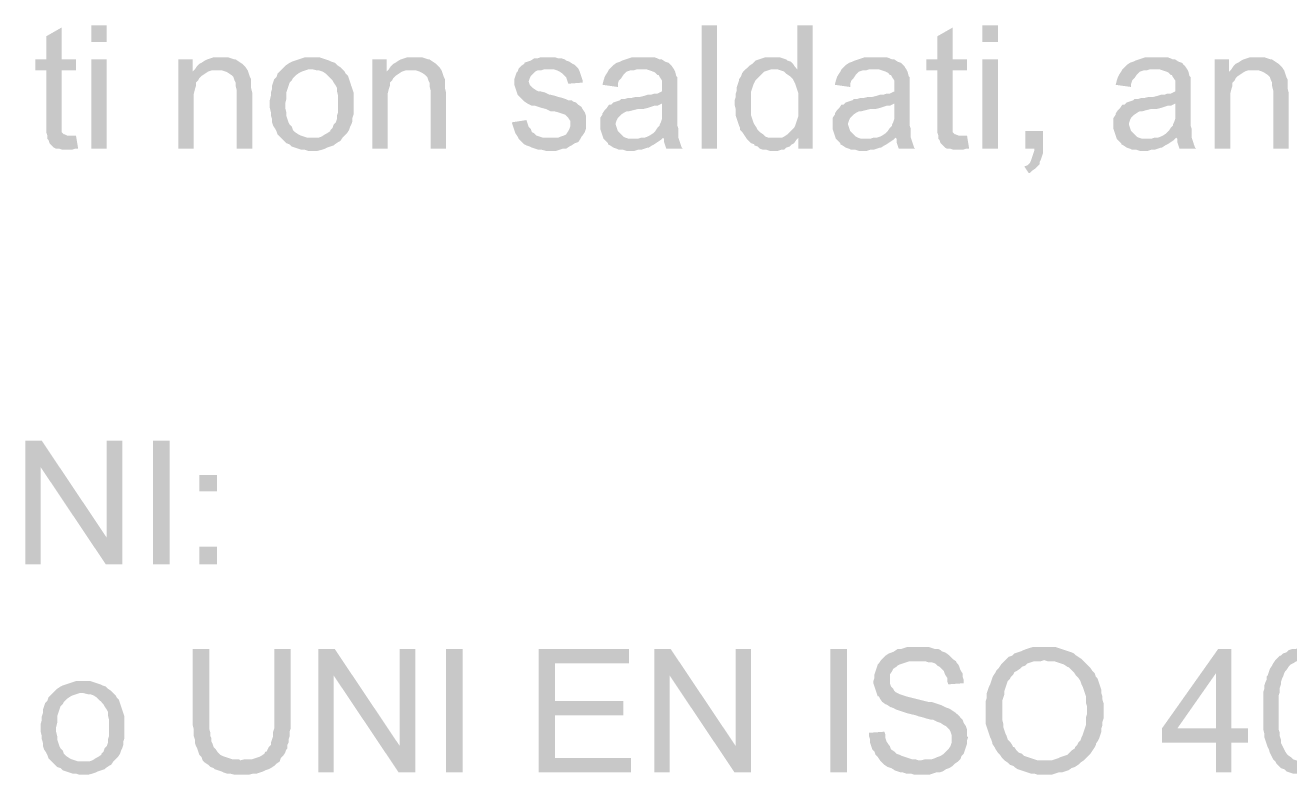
# Model space of a CAD drawing. Header units: millimetres. Extents: x -35.3 to 0.3, y 0.4 to 20.6.
# Drawn here: x -34.107 to -33.15, y 6.831 to 7.398 of the extents above; entities that cross this region are included whole.
import ezdxf

# ---------------------------------------------------------------- set-up
doc = ezdxf.new("R2010")
doc.units = ezdxf.units.MM
doc.layers.add('PDF _Riempimenti solidi', color=7, linetype='Continuous')

msp = doc.modelspace()

# ---------------------------------------------------------------- hatches: boundary and pattern name
at = {"layer": 'PDF _Riempimenti solidi', "transparency": 33554559}
for points in [[(-34.07933, 7.39601), (-34.091, 7.38934), (-34.091, 7.37184), (-34.09933, 7.37184), (-34.09933, 7.36351), (-34.091, 7.36351), (-34.091, 7.31684), (-34.09017, 7.31434), (-34.0735, 7.31434), (-34.07517, 7.31434), (-34.07683, 7.31517), (-34.07767, 7.31517), (-34.07933, 7.31684), (-34.07933, 7.36351), (-34.0685, 7.36351), (-34.0685, 7.37184), (-34.07933, 7.37184)], [(-34.04517, 7.38517), (-34.04517, 7.39767), (-34.05683, 7.39767), (-34.05683, 7.38517)], [(-33.5835, 7.30434), (-33.5835, 7.39767), (-33.59517, 7.39767), (-33.59517, 7.30434)], [(-33.511, 7.39767), (-33.52267, 7.39767), (-33.52267, 7.36434), (-33.54017, 7.36434), (-33.53767, 7.36434), (-33.53517, 7.36351), (-33.53267, 7.36267), (-33.531, 7.36101), (-33.5285, 7.35934), (-33.52683, 7.35767), (-33.526, 7.35684), (-33.52433, 7.35351), (-33.52183, 7.34601), (-33.52183, 7.32934), (-33.52433, 7.32184), (-33.52517, 7.32017), (-33.5285, 7.31684), (-33.53017, 7.31517), (-33.53267, 7.31351), (-33.53433, 7.31267), (-33.52183, 7.31267), (-33.52183, 7.30434), (-33.511, 7.30434)], [(-33.40517, 7.39601), (-33.41683, 7.38934), (-33.41683, 7.37184), (-33.42517, 7.37184), (-33.42517, 7.36351), (-33.41683, 7.36351), (-33.41683, 7.31684), (-33.416, 7.31434), (-33.39933, 7.31434), (-33.401, 7.31434), (-33.40267, 7.31517), (-33.4035, 7.31517), (-33.40517, 7.31684), (-33.40517, 7.36351), (-33.39433, 7.36351), (-33.39433, 7.37184), (-33.40517, 7.37184)], [(-33.371, 7.38517), (-33.371, 7.39767), (-33.38267, 7.39767), (-33.38267, 7.38517)], [(-34.04517, 7.30434), (-34.04517, 7.37184), (-34.05683, 7.37184), (-34.05683, 7.30434)], [(-33.98017, 7.37184), (-33.991, 7.37184), (-33.991, 7.30434), (-33.97933, 7.30434), (-33.97933, 7.34601), (-33.9785, 7.34934), (-33.97767, 7.35184), (-33.97767, 7.35434), (-33.976, 7.35601), (-33.97517, 7.35767), (-33.9735, 7.35934), (-33.971, 7.36101), (-33.9685, 7.36267), (-33.98017, 7.36267)], [(-33.9585, 7.37351), (-33.96433, 7.37351), (-33.96683, 7.37267), (-33.96933, 7.37184), (-33.971, 7.37101), (-33.9735, 7.36934), (-33.97517, 7.36851), (-33.97683, 7.36684), (-33.9785, 7.36434), (-33.961, 7.36351), (-33.95767, 7.36351), (-33.95517, 7.36267), (-33.9535, 7.36184), (-33.951, 7.36017), (-33.94933, 7.35851), (-33.9485, 7.35601), (-33.94767, 7.35434), (-33.94767, 7.35184), (-33.94683, 7.34851), (-33.94683, 7.30434), (-33.93517, 7.30434), (-33.93517, 7.34684), (-33.936, 7.35017), (-33.936, 7.35684), (-33.93683, 7.35851), (-33.93767, 7.36101), (-33.9385, 7.36351), (-33.94017, 7.36601), (-33.94267, 7.36851), (-33.94517, 7.37017), (-33.94767, 7.37184), (-33.9485, 7.37184), (-33.9535, 7.37351), (-33.956, 7.37351)], [(-33.89017, 7.37351), (-33.89517, 7.37351), (-33.89767, 7.37267), (-33.90017, 7.37184), (-33.90517, 7.37017), (-33.90683, 7.36934), (-33.90933, 7.36767), (-33.911, 7.36601), (-33.91267, 7.36434), (-33.88933, 7.36434), (-33.886, 7.36351), (-33.88433, 7.36351), (-33.88183, 7.36267), (-33.87933, 7.36101), (-33.876, 7.35767), (-33.87433, 7.35601), (-33.8735, 7.35434), (-33.87183, 7.35184), (-33.871, 7.35017), (-33.871, 7.34767), (-33.87017, 7.34434), (-33.87017, 7.33184), (-33.871, 7.32934), (-33.871, 7.32684), (-33.87183, 7.32434), (-33.8735, 7.32267), (-33.87433, 7.32017), (-33.876, 7.31851), (-33.876, 7.31767), (-33.8785, 7.31601), (-33.88017, 7.31517), (-33.88267, 7.31351), (-33.88517, 7.31267), (-33.89017, 7.31267), (-33.91267, 7.31184), (-33.911, 7.31017), (-33.90933, 7.30851), (-33.90683, 7.30767), (-33.90517, 7.30601), (-33.90017, 7.30434), (-33.89767, 7.30351), (-33.89517, 7.30351), (-33.89267, 7.30267), (-33.886, 7.30267), (-33.88267, 7.30351), (-33.88017, 7.30434), (-33.8785, 7.30517), (-33.876, 7.30601), (-33.8735, 7.30684), (-33.87267, 7.30767), (-33.87017, 7.30934), (-33.8685, 7.31017), (-33.86683, 7.31267), (-33.8635, 7.31601), (-33.86183, 7.31851), (-33.861, 7.32101), (-33.86017, 7.32267), (-33.85933, 7.32517), (-33.85933, 7.32767), (-33.8585, 7.33017), (-33.8585, 7.34684), (-33.85933, 7.34934), (-33.86017, 7.35184), (-33.861, 7.35434), (-33.86183, 7.35684), (-33.86267, 7.35934), (-33.86433, 7.36101), (-33.86517, 7.36267), (-33.86683, 7.36434), (-33.8685, 7.36601), (-33.871, 7.36767), (-33.87267, 7.36934), (-33.87517, 7.37017), (-33.87683, 7.37101), (-33.87933, 7.37184), (-33.88433, 7.37351), (-33.88683, 7.37351)], [(-33.8335, 7.37184), (-33.84433, 7.37184), (-33.84433, 7.30434), (-33.83267, 7.30434), (-33.83267, 7.34601), (-33.83183, 7.34934), (-33.831, 7.35184), (-33.831, 7.35434), (-33.82933, 7.35601), (-33.8285, 7.35767), (-33.82683, 7.35934), (-33.82433, 7.36101), (-33.82183, 7.36267), (-33.8335, 7.36267)], [(-33.81183, 7.37351), (-33.81767, 7.37351), (-33.82017, 7.37267), (-33.82267, 7.37184), (-33.82433, 7.37101), (-33.82683, 7.36934), (-33.8285, 7.36851), (-33.83017, 7.36684), (-33.83183, 7.36434), (-33.81433, 7.36351), (-33.811, 7.36351), (-33.8085, 7.36267), (-33.80683, 7.36184), (-33.80433, 7.36017), (-33.80267, 7.35851), (-33.80183, 7.35601), (-33.801, 7.35434), (-33.801, 7.35184), (-33.80017, 7.34851), (-33.80017, 7.30434), (-33.7885, 7.30434), (-33.7885, 7.34684), (-33.78933, 7.35017), (-33.78933, 7.35684), (-33.79017, 7.35851), (-33.791, 7.36101), (-33.79183, 7.36351), (-33.7935, 7.36601), (-33.796, 7.36851), (-33.801, 7.37184), (-33.80183, 7.37184), (-33.80433, 7.37267), (-33.80683, 7.37351), (-33.80933, 7.37351)], [(-33.71183, 7.37351), (-33.71683, 7.37351), (-33.71933, 7.37267), (-33.72183, 7.37267), (-33.72433, 7.37101), (-33.72683, 7.37017), (-33.72933, 7.36934), (-33.72933, 7.36851), (-33.73183, 7.36684), (-33.7335, 7.36517), (-33.711, 7.36434), (-33.70683, 7.36434), (-33.70433, 7.36351), (-33.70267, 7.36267), (-33.70017, 7.36101), (-33.69767, 7.35851), (-33.696, 7.35351), (-33.68517, 7.35434), (-33.68517, 7.35601), (-33.686, 7.35851), (-33.68683, 7.36101), (-33.68767, 7.36351), (-33.6885, 7.36517), (-33.691, 7.36767), (-33.69267, 7.36851), (-33.69517, 7.37017), (-33.69767, 7.37101), (-33.6985, 7.37184), (-33.701, 7.37267), (-33.7035, 7.37267), (-33.706, 7.37351), (-33.7085, 7.37351)], [(-33.63933, 7.37351), (-33.64767, 7.37351), (-33.65017, 7.37267), (-33.65517, 7.37101), (-33.65683, 7.37017), (-33.65933, 7.36934), (-33.66183, 7.36767), (-33.66517, 7.36434), (-33.63683, 7.36434), (-33.63433, 7.36351), (-33.63183, 7.36267), (-33.63017, 7.36184), (-33.6285, 7.36017), (-33.62767, 7.36017), (-33.62683, 7.35851), (-33.62517, 7.35601), (-33.62517, 7.34767), (-33.62683, 7.34684), (-33.6285, 7.34601), (-33.631, 7.34601), (-33.6335, 7.34517), (-33.636, 7.34517), (-33.6385, 7.34434), (-33.64183, 7.34351), (-33.64517, 7.34351), (-33.6485, 7.34267), (-33.651, 7.34267), (-33.6535, 7.34184), (-33.656, 7.34184), (-33.65683, 7.34101), (-33.66183, 7.33934), (-33.62517, 7.33851), (-33.62517, 7.32684), (-33.626, 7.32434), (-33.62683, 7.32267), (-33.62683, 7.32184), (-33.6285, 7.32017), (-33.63017, 7.31767), (-33.63183, 7.31601), (-33.63433, 7.31434), (-33.636, 7.31351), (-33.6385, 7.31267), (-33.62433, 7.31267), (-33.6235, 7.31184), (-33.6235, 7.30934), (-33.62183, 7.30434), (-33.60933, 7.30434), (-33.61017, 7.30517), (-33.611, 7.30767), (-33.61183, 7.31017), (-33.61267, 7.31267), (-33.61267, 7.31934), (-33.6135, 7.32184), (-33.6135, 7.35851), (-33.61433, 7.35934), (-33.61517, 7.36267), (-33.616, 7.36434), (-33.61767, 7.36684), (-33.6185, 7.36767), (-33.62017, 7.36934), (-33.62267, 7.37017), (-33.62517, 7.37184), (-33.62683, 7.37184), (-33.6285, 7.37267), (-33.631, 7.37351), (-33.63683, 7.37351)], [(-33.541, 7.37351), (-33.54683, 7.37351), (-33.54933, 7.37267), (-33.55433, 7.37101), (-33.556, 7.36934), (-33.55683, 7.36851), (-33.55933, 7.36684), (-33.561, 7.36517), (-33.56267, 7.36351), (-33.56433, 7.36184), (-33.56517, 7.35934), (-33.56683, 7.35684), (-33.56683, 7.35601), (-33.56767, 7.35351), (-33.5685, 7.35101), (-33.5685, 7.34851), (-33.56933, 7.34601), (-33.56933, 7.34351), (-33.57017, 7.34101), (-33.57017, 7.33767), (-33.56933, 7.33434), (-33.56933, 7.32934), (-33.5685, 7.32684), (-33.56767, 7.32434), (-33.56683, 7.32184), (-33.566, 7.32017), (-33.566, 7.31851), (-33.56433, 7.31684), (-33.561, 7.31184), (-33.53933, 7.31267), (-33.54433, 7.31267), (-33.54683, 7.31351), (-33.5485, 7.31517), (-33.551, 7.31684), (-33.55267, 7.31851), (-33.5535, 7.32017), (-33.55517, 7.32267), (-33.556, 7.32434), (-33.55683, 7.32684), (-33.55767, 7.32934), (-33.55767, 7.34767), (-33.55683, 7.35017), (-33.556, 7.35267), (-33.55517, 7.35434), (-33.55433, 7.35601), (-33.54933, 7.36101), (-33.54767, 7.36267), (-33.54517, 7.36351), (-33.54267, 7.36434), (-33.52267, 7.36434), (-33.52433, 7.36601), (-33.526, 7.36851), (-33.52767, 7.37017), (-33.53017, 7.37101), (-33.531, 7.37184), (-33.5335, 7.37267), (-33.536, 7.37351), (-33.5385, 7.37351)], [(-33.4635, 7.37351), (-33.47183, 7.37351), (-33.47433, 7.37267), (-33.47683, 7.37184), (-33.47933, 7.37101), (-33.481, 7.37017), (-33.4835, 7.36934), (-33.486, 7.36767), (-33.48767, 7.36601), (-33.48933, 7.36434), (-33.461, 7.36434), (-33.4585, 7.36351), (-33.456, 7.36267), (-33.45433, 7.36184), (-33.45267, 7.36017), (-33.45183, 7.36017), (-33.451, 7.35851), (-33.44933, 7.35601), (-33.44933, 7.34767), (-33.45267, 7.34601), (-33.45517, 7.34601), (-33.45767, 7.34517), (-33.46017, 7.34517), (-33.46267, 7.34434), (-33.466, 7.34351), (-33.46933, 7.34351), (-33.47267, 7.34267), (-33.47517, 7.34267), (-33.47767, 7.34184), (-33.48017, 7.34184), (-33.481, 7.34101), (-33.4835, 7.34017), (-33.486, 7.33934), (-33.44933, 7.33851), (-33.44933, 7.32684), (-33.45017, 7.32434), (-33.451, 7.32267), (-33.451, 7.32184), (-33.45267, 7.32017), (-33.45433, 7.31767), (-33.456, 7.31601), (-33.4585, 7.31434), (-33.46017, 7.31351), (-33.46267, 7.31267), (-33.4485, 7.31267), (-33.44767, 7.31184), (-33.44767, 7.30934), (-33.446, 7.30434), (-33.4335, 7.30434), (-33.43433, 7.30517), (-33.436, 7.31017), (-33.43683, 7.31267), (-33.43683, 7.31934), (-33.43767, 7.32184), (-33.43767, 7.35851), (-33.4385, 7.35934), (-33.43933, 7.36267), (-33.44017, 7.36434), (-33.44183, 7.36684), (-33.44267, 7.36767), (-33.44433, 7.36934), (-33.44683, 7.37017), (-33.44933, 7.37184), (-33.451, 7.37184), (-33.45267, 7.37267), (-33.45517, 7.37351), (-33.461, 7.37351)], [(-33.371, 7.30434), (-33.371, 7.37184), (-33.38267, 7.37184), (-33.38267, 7.30434)], [(-33.251, 7.37351), (-33.25933, 7.37351), (-33.26183, 7.37267), (-33.26683, 7.37101), (-33.2685, 7.37017), (-33.271, 7.36934), (-33.2735, 7.36767), (-33.27517, 7.36601), (-33.27683, 7.36434), (-33.2485, 7.36434), (-33.246, 7.36351), (-33.2435, 7.36267), (-33.24183, 7.36184), (-33.24017, 7.36017), (-33.23933, 7.36017), (-33.2385, 7.35851), (-33.23683, 7.35601), (-33.23683, 7.34767), (-33.24017, 7.34601), (-33.24267, 7.34601), (-33.24517, 7.34517), (-33.24767, 7.34517), (-33.25017, 7.34434), (-33.2535, 7.34351), (-33.25683, 7.34351), (-33.26017, 7.34267), (-33.26267, 7.34267), (-33.26517, 7.34184), (-33.26767, 7.34184), (-33.2685, 7.34101), (-33.2735, 7.33934), (-33.23683, 7.33851), (-33.23683, 7.32684), (-33.23767, 7.32434), (-33.2385, 7.32267), (-33.2385, 7.32184), (-33.24017, 7.32017), (-33.24183, 7.31767), (-33.2435, 7.31601), (-33.246, 7.31434), (-33.24767, 7.31351), (-33.25017, 7.31267), (-33.236, 7.31267), (-33.23517, 7.31184), (-33.23517, 7.30934), (-33.23433, 7.30684), (-33.2335, 7.30434), (-33.221, 7.30434), (-33.22183, 7.30517), (-33.22267, 7.30767), (-33.2235, 7.31017), (-33.22433, 7.31267), (-33.22433, 7.31934), (-33.22517, 7.32184), (-33.22517, 7.35851), (-33.226, 7.35934), (-33.22683, 7.36267), (-33.22767, 7.36434), (-33.22933, 7.36684), (-33.23017, 7.36767), (-33.23183, 7.36934), (-33.23433, 7.37017), (-33.23683, 7.37184), (-33.2385, 7.37184), (-33.24017, 7.37267), (-33.24267, 7.37351), (-33.2485, 7.37351)], [(-33.196, 7.37184), (-33.20683, 7.37184), (-33.20683, 7.30434), (-33.19517, 7.30434), (-33.19517, 7.34601), (-33.19433, 7.34934), (-33.1935, 7.35184), (-33.1935, 7.35434), (-33.19183, 7.35601), (-33.191, 7.35767), (-33.18933, 7.35934), (-33.18433, 7.36267), (-33.196, 7.36267)], [(-33.17433, 7.37351), (-33.18017, 7.37351), (-33.18267, 7.37267), (-33.18517, 7.37184), (-33.18683, 7.37101), (-33.18933, 7.36934), (-33.191, 7.36851), (-33.19267, 7.36684), (-33.19433, 7.36434), (-33.17683, 7.36351), (-33.1735, 7.36351), (-33.171, 7.36267), (-33.16933, 7.36184), (-33.16683, 7.36017), (-33.16517, 7.35851), (-33.16433, 7.35601), (-33.1635, 7.35434), (-33.1635, 7.35184), (-33.16267, 7.34851), (-33.16267, 7.30434), (-33.151, 7.30434), (-33.151, 7.34684), (-33.15183, 7.35017), (-33.15183, 7.35684), (-33.15267, 7.35851), (-33.1535, 7.36101), (-33.15433, 7.36351), (-33.156, 7.36601), (-33.1585, 7.36851), (-33.161, 7.37017), (-33.1635, 7.37184), (-33.16433, 7.37184), (-33.16933, 7.37351), (-33.17183, 7.37351)], [(-33.9785, 7.36434), (-33.98017, 7.36267), (-33.9685, 7.36267), (-33.966, 7.36351), (-33.961, 7.36351)], [(-33.91267, 7.36434), (-33.91433, 7.36267), (-33.916, 7.36101), (-33.91683, 7.35851), (-33.9185, 7.35684), (-33.92017, 7.35184), (-33.92017, 7.34934), (-33.921, 7.34684), (-33.921, 7.34434), (-33.92183, 7.34101), (-33.92183, 7.33517), (-33.921, 7.33184), (-33.921, 7.32934), (-33.92017, 7.32684), (-33.92017, 7.32434), (-33.91933, 7.32184), (-33.91767, 7.31934), (-33.91683, 7.31767), (-33.916, 7.31517), (-33.91433, 7.31351), (-33.91267, 7.31184), (-33.89017, 7.31267), (-33.8935, 7.31267), (-33.8985, 7.31434), (-33.90017, 7.31517), (-33.90267, 7.31684), (-33.90433, 7.31851), (-33.90517, 7.32101), (-33.90683, 7.32267), (-33.90767, 7.32434), (-33.9085, 7.32684), (-33.90933, 7.32934), (-33.90933, 7.33184), (-33.91017, 7.33517), (-33.91017, 7.33851), (-33.90933, 7.34184), (-33.90933, 7.34684), (-33.9085, 7.34934), (-33.90683, 7.35434), (-33.90517, 7.35601), (-33.90433, 7.35767), (-33.9035, 7.35851), (-33.90183, 7.36017), (-33.89933, 7.36184), (-33.89767, 7.36267), (-33.89517, 7.36351), (-33.89267, 7.36434), (-33.89017, 7.36434)], [(-33.83183, 7.36434), (-33.8335, 7.36267), (-33.82183, 7.36267), (-33.81933, 7.36351), (-33.81433, 7.36351)], [(-33.7335, 7.36517), (-33.73433, 7.36267), (-33.73517, 7.36184), (-33.736, 7.35934), (-33.73683, 7.35684), (-33.73683, 7.35267), (-33.736, 7.35017), (-33.73517, 7.34767), (-33.73433, 7.34517), (-33.73267, 7.34351), (-33.731, 7.34184), (-33.72933, 7.34017), (-33.72683, 7.33851), (-33.7235, 7.33684), (-33.721, 7.33684), (-33.716, 7.33517), (-33.71267, 7.33434), (-33.70933, 7.33267), (-33.70683, 7.33267), (-33.7035, 7.33184), (-33.6985, 7.33017), (-33.696, 7.32767), (-33.69433, 7.32517), (-33.69433, 7.32184), (-33.69517, 7.31934), (-33.696, 7.31767), (-33.69767, 7.31517), (-33.69933, 7.31434), (-33.70183, 7.31351), (-33.7035, 7.31267), (-33.70933, 7.31267), (-33.7335, 7.31184), (-33.73017, 7.30851), (-33.72933, 7.30767), (-33.72767, 7.30684), (-33.72517, 7.30601), (-33.7235, 7.30517), (-33.721, 7.30434), (-33.7185, 7.30351), (-33.716, 7.30351), (-33.71267, 7.30267), (-33.70517, 7.30267), (-33.70267, 7.30351), (-33.70017, 7.30434), (-33.69767, 7.30434), (-33.69517, 7.30601), (-33.6935, 7.30684), (-33.691, 7.30851), (-33.6885, 7.30934), (-33.68683, 7.31184), (-33.686, 7.31351), (-33.68517, 7.31434), (-33.6835, 7.31684), (-33.68267, 7.31934), (-33.68267, 7.32934), (-33.6835, 7.33184), (-33.68517, 7.33434), (-33.686, 7.33601), (-33.6885, 7.33767), (-33.69017, 7.33934), (-33.69267, 7.34017), (-33.6935, 7.34101), (-33.696, 7.34101), (-33.69767, 7.34184), (-33.70017, 7.34267), (-33.7035, 7.34351), (-33.706, 7.34434), (-33.70933, 7.34517), (-33.71017, 7.34517), (-33.7135, 7.34684), (-33.71683, 7.34767), (-33.7185, 7.34767), (-33.72017, 7.34851), (-33.72267, 7.35017), (-33.72433, 7.35184), (-33.72517, 7.35267), (-33.726, 7.35517), (-33.72517, 7.35767), (-33.72433, 7.35934), (-33.72183, 7.36184), (-33.721, 7.36267), (-33.71933, 7.36351), (-33.71683, 7.36351), (-33.71433, 7.36434), (-33.711, 7.36434)], [(-33.66517, 7.36434), (-33.666, 7.36267), (-33.66767, 7.36017), (-33.6685, 7.35851), (-33.66933, 7.35601), (-33.67017, 7.35267), (-33.6585, 7.35101), (-33.6585, 7.35351), (-33.65767, 7.35601), (-33.656, 7.35767), (-33.65433, 7.36017), (-33.6535, 7.36101), (-33.65183, 7.36267), (-33.64933, 7.36351), (-33.64683, 7.36351), (-33.64433, 7.36434), (-33.641, 7.36434)], [(-33.48933, 7.36434), (-33.49017, 7.36267), (-33.49183, 7.36017), (-33.49267, 7.35851), (-33.4935, 7.35601), (-33.49433, 7.35267), (-33.48267, 7.35101), (-33.48267, 7.35351), (-33.48183, 7.35601), (-33.48017, 7.35767), (-33.4785, 7.36017), (-33.47767, 7.36101), (-33.476, 7.36267), (-33.4735, 7.36351), (-33.471, 7.36351), (-33.4685, 7.36434), (-33.46517, 7.36434)], [(-33.27683, 7.36434), (-33.27767, 7.36267), (-33.27933, 7.36017), (-33.28017, 7.35851), (-33.281, 7.35601), (-33.28183, 7.35267), (-33.27017, 7.35101), (-33.27017, 7.35351), (-33.26933, 7.35601), (-33.26767, 7.35767), (-33.266, 7.36017), (-33.26517, 7.36101), (-33.2635, 7.36267), (-33.261, 7.36351), (-33.2585, 7.36351), (-33.256, 7.36434), (-33.25267, 7.36434)], [(-33.19433, 7.36434), (-33.196, 7.36267), (-33.18433, 7.36267), (-33.18183, 7.36351), (-33.17683, 7.36351)], [(-33.66183, 7.33934), (-33.6635, 7.33767), (-33.66517, 7.33767), (-33.66683, 7.33517), (-33.6685, 7.33351), (-33.67017, 7.33101), (-33.67017, 7.33017), (-33.67183, 7.32767), (-33.67183, 7.31934), (-33.66933, 7.31184), (-33.66767, 7.31017), (-33.666, 7.30851), (-33.666, 7.30767), (-33.66433, 7.30684), (-33.66183, 7.30517), (-33.65933, 7.30434), (-33.65767, 7.30351), (-33.65433, 7.30351), (-33.65183, 7.30267), (-33.646, 7.30267), (-33.6435, 7.30351), (-33.641, 7.30351), (-33.636, 7.30517), (-33.63517, 7.30517), (-33.63267, 7.30684), (-33.631, 7.30767), (-33.6285, 7.30934), (-33.626, 7.31101), (-33.646, 7.31184), (-33.65017, 7.31184), (-33.65267, 7.31267), (-33.65433, 7.31351), (-33.6585, 7.31767), (-33.65933, 7.32017), (-33.66017, 7.32267), (-33.66017, 7.32351), (-33.65933, 7.32601), (-33.6585, 7.32767), (-33.656, 7.33017), (-33.6535, 7.33184), (-33.65183, 7.33267), (-33.65017, 7.33267), (-33.64683, 7.33351), (-33.6435, 7.33434), (-33.63933, 7.33434), (-33.636, 7.33517), (-33.6335, 7.33601), (-33.631, 7.33684), (-33.6285, 7.33684), (-33.62683, 7.33767), (-33.62517, 7.33851)], [(-33.486, 7.33934), (-33.48767, 7.33767), (-33.48933, 7.33767), (-33.491, 7.33517), (-33.49267, 7.33351), (-33.49433, 7.33101), (-33.49433, 7.33017), (-33.496, 7.32767), (-33.496, 7.31934), (-33.49433, 7.31434), (-33.4935, 7.31184), (-33.49183, 7.31017), (-33.49017, 7.30851), (-33.49017, 7.30767), (-33.4885, 7.30684), (-33.486, 7.30517), (-33.4835, 7.30434), (-33.48183, 7.30351), (-33.4785, 7.30351), (-33.476, 7.30267), (-33.47017, 7.30267), (-33.46767, 7.30351), (-33.46517, 7.30351), (-33.46267, 7.30434), (-33.46017, 7.30517), (-33.45933, 7.30517), (-33.45683, 7.30684), (-33.45517, 7.30767), (-33.45267, 7.30934), (-33.45017, 7.31101), (-33.47017, 7.31184), (-33.47433, 7.31184), (-33.47683, 7.31267), (-33.4785, 7.31351), (-33.48017, 7.31517), (-33.48267, 7.31767), (-33.4835, 7.32017), (-33.48433, 7.32267), (-33.48433, 7.32351), (-33.4835, 7.32601), (-33.48267, 7.32767), (-33.48017, 7.33017), (-33.47767, 7.33184), (-33.476, 7.33267), (-33.47433, 7.33267), (-33.471, 7.33351), (-33.46767, 7.33434), (-33.4635, 7.33434), (-33.46017, 7.33517), (-33.45517, 7.33684), (-33.45267, 7.33684), (-33.44933, 7.33851)], [(-33.2735, 7.33934), (-33.27517, 7.33767), (-33.27683, 7.33767), (-33.2785, 7.33517), (-33.28017, 7.33351), (-33.28183, 7.33101), (-33.28183, 7.33017), (-33.2835, 7.32767), (-33.2835, 7.31934), (-33.281, 7.31184), (-33.27933, 7.31017), (-33.27767, 7.30851), (-33.27767, 7.30767), (-33.276, 7.30684), (-33.2735, 7.30517), (-33.271, 7.30434), (-33.26933, 7.30351), (-33.266, 7.30351), (-33.2635, 7.30267), (-33.25767, 7.30267), (-33.25517, 7.30351), (-33.25267, 7.30351), (-33.24767, 7.30517), (-33.24683, 7.30517), (-33.24433, 7.30684), (-33.24267, 7.30767), (-33.24017, 7.30934), (-33.23767, 7.31101), (-33.25767, 7.31184), (-33.26183, 7.31184), (-33.26433, 7.31267), (-33.266, 7.31351), (-33.2685, 7.31601), (-33.27017, 7.31767), (-33.271, 7.32017), (-33.27183, 7.32267), (-33.27183, 7.32351), (-33.271, 7.32601), (-33.27017, 7.32767), (-33.26933, 7.32851), (-33.26767, 7.33017), (-33.26517, 7.33184), (-33.2635, 7.33267), (-33.26183, 7.33267), (-33.2585, 7.33351), (-33.25517, 7.33434), (-33.251, 7.33434), (-33.24767, 7.33517), (-33.24517, 7.33601), (-33.24267, 7.33684), (-33.24017, 7.33684), (-33.23683, 7.33851)], [(-33.72767, 7.32601), (-33.7385, 7.32434), (-33.7385, 7.32351), (-33.73767, 7.32101), (-33.73683, 7.31851), (-33.736, 7.31601), (-33.73433, 7.31351), (-33.7335, 7.31184), (-33.70933, 7.31267), (-33.71517, 7.31267), (-33.71767, 7.31351), (-33.72017, 7.31434), (-33.72183, 7.31601), (-33.7235, 7.31684), (-33.72433, 7.31934), (-33.726, 7.32101), (-33.72683, 7.32351)], [(-34.0685, 7.31434), (-34.09017, 7.31434), (-34.09017, 7.31184), (-34.08933, 7.31101), (-34.0885, 7.30851), (-34.08517, 7.30517), (-34.0835, 7.30434), (-34.081, 7.30434), (-34.0785, 7.30351), (-34.07183, 7.30351), (-34.06933, 7.30434), (-34.06683, 7.30434)], [(-33.6385, 7.31267), (-33.641, 7.31267), (-33.6435, 7.31184), (-33.646, 7.31184), (-33.626, 7.31101), (-33.62433, 7.31267)], [(-33.53433, 7.31267), (-33.53933, 7.31267), (-33.561, 7.31184), (-33.55767, 7.30851), (-33.55517, 7.30767), (-33.55517, 7.30684), (-33.55267, 7.30601), (-33.551, 7.30434), (-33.5485, 7.30351), (-33.546, 7.30351), (-33.5435, 7.30267), (-33.53767, 7.30267), (-33.53517, 7.30351), (-33.53267, 7.30351), (-33.531, 7.30517), (-33.5285, 7.30601), (-33.52683, 7.30767), (-33.52517, 7.30851), (-33.5235, 7.31101), (-33.52183, 7.31267)], [(-33.46267, 7.31267), (-33.46517, 7.31267), (-33.46767, 7.31184), (-33.47017, 7.31184), (-33.45017, 7.31101), (-33.4485, 7.31267)], [(-33.39433, 7.31434), (-33.416, 7.31434), (-33.416, 7.31184), (-33.41517, 7.31101), (-33.41433, 7.30851), (-33.411, 7.30517), (-33.40933, 7.30434), (-33.40683, 7.30434), (-33.40433, 7.30351), (-33.39767, 7.30351), (-33.39517, 7.30434), (-33.39267, 7.30434)], [(-33.33683, 7.31767), (-33.35017, 7.31767), (-33.35017, 7.30434), (-33.3435, 7.30434), (-33.3435, 7.30267), (-33.34433, 7.30017), (-33.346, 7.29517), (-33.34683, 7.29351), (-33.3485, 7.29184), (-33.351, 7.29101), (-33.34767, 7.28601), (-33.34683, 7.28601), (-33.34517, 7.28767), (-33.34267, 7.28934), (-33.341, 7.29101), (-33.33933, 7.29267), (-33.33933, 7.29434), (-33.3385, 7.29601), (-33.33683, 7.30101), (-33.33683, 7.30434)], [(-33.25017, 7.31267), (-33.25267, 7.31267), (-33.25517, 7.31184), (-33.25767, 7.31184), (-33.23767, 7.31101), (-33.236, 7.31267)], [(-34.09433, 7.08351), (-34.10683, 7.08351), (-34.10683, 6.99017), (-34.09517, 6.99017), (-34.09517, 7.06351)], [(-34.09433, 7.08351), (-34.09517, 7.06351), (-34.046, 6.99017), (-34.04517, 7.01017)], [(-34.0335, 7.08351), (-34.04517, 7.08351), (-34.04517, 7.01017), (-34.046, 6.99017), (-34.0335, 6.99017)], [(-33.99767, 6.99017), (-33.99767, 7.08351), (-34.01017, 7.08351), (-34.01017, 6.99017)], [(-33.96183, 7.04517), (-33.96183, 7.05767), (-33.97517, 7.05767), (-33.97517, 7.04517)], [(-33.96183, 6.99017), (-33.96183, 7.00351), (-33.97517, 7.00351), (-33.97517, 6.99017)], [(-33.43183, 6.92767), (-33.43933, 6.92767), (-33.44183, 6.92684), (-33.44433, 6.92601), (-33.44683, 6.92601), (-33.44933, 6.92434), (-33.451, 6.92351), (-33.4535, 6.92267), (-33.456, 6.92101), (-33.45933, 6.91767), (-33.461, 6.91517), (-33.46183, 6.91434), (-33.4635, 6.90934), (-33.46433, 6.90684), (-33.46433, 6.90434), (-33.46517, 6.90184), (-33.46517, 6.90017), (-33.46433, 6.89767), (-33.4635, 6.89517), (-33.46183, 6.89017), (-33.461, 6.89017), (-33.46017, 6.88851), (-33.4585, 6.88601), (-33.456, 6.88434), (-33.45433, 6.88351), (-33.45183, 6.88184), (-33.451, 6.88184), (-33.44933, 6.88101), (-33.44767, 6.88017), (-33.44517, 6.87934), (-33.44267, 6.87851), (-33.44017, 6.87767), (-33.4335, 6.87601), (-33.431, 6.87517), (-33.42767, 6.87434), (-33.42517, 6.87351), (-33.42183, 6.87267), (-33.42017, 6.87267), (-33.4185, 6.87184), (-33.41683, 6.87101), (-33.41433, 6.87017), (-33.41183, 6.86851), (-33.41017, 6.86767), (-33.4085, 6.86601), (-33.40767, 6.86517), (-33.40683, 6.86351), (-33.406, 6.86101), (-33.406, 6.85517), (-33.40683, 6.85267), (-33.4085, 6.85017), (-33.41183, 6.84684), (-33.41433, 6.84517), (-33.41683, 6.84434), (-33.4185, 6.84351), (-33.421, 6.84267), (-33.426, 6.84267), (-33.42933, 6.84184), (-33.46017, 6.84184), (-33.45683, 6.83851), (-33.45433, 6.83684), (-33.45183, 6.83601), (-33.45017, 6.83517), (-33.44933, 6.83434), (-33.44683, 6.83351), (-33.44433, 6.83267), (-33.44267, 6.83267), (-33.44017, 6.83184), (-33.43683, 6.83184), (-33.43433, 6.83101), (-33.42267, 6.83101), (-33.42017, 6.83184), (-33.41767, 6.83267), (-33.41517, 6.83267), (-33.41267, 6.83351), (-33.41017, 6.83517), (-33.40767, 6.83601), (-33.40517, 6.83767), (-33.4035, 6.83934), (-33.401, 6.84101), (-33.39933, 6.84267), (-33.3985, 6.84517), (-33.39683, 6.84684), (-33.396, 6.84934), (-33.39517, 6.85184), (-33.39433, 6.85434), (-33.39433, 6.85684), (-33.3935, 6.85934), (-33.39433, 6.86017), (-33.39433, 6.86517), (-33.39517, 6.86767), (-33.39683, 6.87017), (-33.39767, 6.87267), (-33.401, 6.87601), (-33.40267, 6.87767), (-33.40517, 6.87934), (-33.40767, 6.88101), (-33.41017, 6.88184), (-33.41183, 6.88267), (-33.4135, 6.88351), (-33.416, 6.88434), (-33.4185, 6.88517), (-33.421, 6.88601), (-33.4235, 6.88601), (-33.44017, 6.89017), (-33.44267, 6.89101), (-33.44517, 6.89184), (-33.4485, 6.89351), (-33.44933, 6.89434), (-33.45017, 6.89601), (-33.45183, 6.89767), (-33.45267, 6.90017), (-33.45267, 6.90684), (-33.451, 6.90934), (-33.45017, 6.91101), (-33.44767, 6.91267), (-33.44683, 6.91351), (-33.44517, 6.91434), (-33.44267, 6.91517), (-33.44017, 6.91601), (-33.43767, 6.91684), (-33.40267, 6.91684), (-33.40517, 6.91851), (-33.4085, 6.92184), (-33.411, 6.92351), (-33.4135, 6.92434), (-33.41433, 6.92517), (-33.416, 6.92601), (-33.4185, 6.92601), (-33.421, 6.92684), (-33.4235, 6.92767), (-33.42933, 6.92767)], [(-33.336, 6.92767), (-33.34433, 6.92767), (-33.34683, 6.92684), (-33.34933, 6.92601), (-33.35183, 6.92517), (-33.3535, 6.92434), (-33.356, 6.92351), (-33.3585, 6.92267), (-33.36017, 6.92101), (-33.36267, 6.92017), (-33.36433, 6.91851), (-33.336, 6.91767), (-33.3335, 6.91684), (-33.3285, 6.91684), (-33.3235, 6.91517), (-33.321, 6.91434), (-33.3185, 6.91267), (-33.31683, 6.91184), (-33.3135, 6.90851), (-33.31183, 6.90601), (-33.31017, 6.90434), (-33.3085, 6.90184), (-33.30767, 6.89934), (-33.30683, 6.89767), (-33.306, 6.89517), (-33.30517, 6.89267), (-33.30433, 6.89017), (-33.30433, 6.88517), (-33.3035, 6.88267), (-33.3035, 6.87684), (-33.30433, 6.87434), (-33.30433, 6.86851), (-33.30517, 6.86601), (-33.306, 6.86351), (-33.30683, 6.86101), (-33.30767, 6.85934), (-33.3085, 6.85684), (-33.31017, 6.85517), (-33.311, 6.85351), (-33.31267, 6.85184), (-33.31267, 6.85101), (-33.31517, 6.84934), (-33.31683, 6.84767), (-33.3185, 6.84601), (-33.321, 6.84517), (-33.3235, 6.84434), (-33.32517, 6.84351), (-33.32767, 6.84267), (-33.33017, 6.84184), (-33.336, 6.84184), (-33.306, 6.84184), (-33.30433, 6.84351), (-33.301, 6.84684), (-33.29933, 6.84934), (-33.29767, 6.85184), (-33.29683, 6.85351), (-33.29683, 6.85434), (-33.29517, 6.85684), (-33.29433, 6.85851), (-33.29267, 6.86351), (-33.29267, 6.86601), (-33.29183, 6.86851), (-33.29183, 6.87101), (-33.291, 6.87351), (-33.291, 6.88517), (-33.29183, 6.88767), (-33.29183, 6.89017), (-33.29267, 6.89267), (-33.29267, 6.89517), (-33.29517, 6.90267), (-33.296, 6.90434), (-33.29683, 6.90517), (-33.29767, 6.90767), (-33.29933, 6.90934), (-33.301, 6.91184), (-33.30433, 6.91517), (-33.30767, 6.91851), (-33.31017, 6.92017), (-33.31267, 6.92184), (-33.3135, 6.92267), (-33.31517, 6.92351), (-33.31767, 6.92434), (-33.32017, 6.92517), (-33.32267, 6.92601), (-33.32517, 6.92684), (-33.32767, 6.92767), (-33.33267, 6.92767)], [(-33.14017, 6.92684), (-33.14267, 6.92684), (-33.146, 6.92601), (-33.1485, 6.92601), (-33.151, 6.92517), (-33.15267, 6.92351), (-33.15517, 6.92267), (-33.15683, 6.92101), (-33.15767, 6.92101), (-33.161, 6.91767), (-33.14017, 6.91684), (-33.13683, 6.91684), (-33.13433, 6.91601), (-33.13267, 6.91517), (-33.13017, 6.91351), (-33.1285, 6.91184), (-33.12683, 6.90934), (-33.126, 6.90767), (-33.12517, 6.90601), (-33.12433, 6.90434), (-33.1235, 6.90267), (-33.12267, 6.90017), (-33.12267, 6.89767), (-33.12183, 6.89517), (-33.12183, 6.88601), (-33.121, 6.88267), (-33.121, 6.87434), (-33.12183, 6.87101), (-33.12183, 6.86517), (-33.12267, 6.86184), (-33.12267, 6.85934), (-33.1235, 6.85684), (-33.1235, 6.85517), (-33.12433, 6.85267), (-33.12517, 6.85101), (-33.126, 6.84934), (-33.12767, 6.84767), (-33.12933, 6.84517), (-33.131, 6.84351), (-33.1335, 6.84184), (-33.13517, 6.84101), (-33.13767, 6.84101), (-33.14017, 6.84017), (-33.16017, 6.83934), (-33.1585, 6.83767), (-33.15683, 6.83601), (-33.15433, 6.83517), (-33.15267, 6.83351), (-33.15017, 6.83267), (-33.14767, 6.83184), (-33.14517, 6.83184), (-33.14267, 6.83101), (-33.13683, 6.83101), (-33.13433, 6.83184), (-33.13183, 6.83184), (-33.12933, 6.83267), (-33.12683, 6.83434), (-33.12517, 6.83517), (-33.12267, 6.83684), (-33.11933, 6.84017), (-33.11767, 6.84267), (-33.116, 6.84434), (-33.11517, 6.84684), (-33.1135, 6.84934), (-33.11267, 6.85267), (-33.11183, 6.85517), (-33.11183, 6.85684), (-33.111, 6.85934), (-33.111, 6.86184), (-33.11017, 6.86434), (-33.11017, 6.87017), (-33.10933, 6.87267), (-33.10933, 6.88684), (-33.11017, 6.88934), (-33.11017, 6.89434), (-33.111, 6.89684), (-33.111, 6.89934), (-33.11183, 6.90101), (-33.11183, 6.90351), (-33.11267, 6.90601), (-33.11433, 6.90851), (-33.11517, 6.91101), (-33.116, 6.91267), (-33.11767, 6.91517), (-33.11933, 6.91684), (-33.121, 6.91934), (-33.12267, 6.92101), (-33.12433, 6.92267), (-33.12683, 6.92351), (-33.12767, 6.92434), (-33.12933, 6.92517), (-33.13183, 6.92601), (-33.13433, 6.92601), (-33.13683, 6.92684)], [(-33.96767, 6.92601), (-33.98017, 6.92601), (-33.98017, 6.86851), (-33.97933, 6.86517), (-33.97933, 6.86017), (-33.9785, 6.85767), (-33.9785, 6.85517), (-33.97767, 6.85267), (-33.97683, 6.85101), (-33.97517, 6.84601), (-33.9735, 6.84434), (-33.97267, 6.84184), (-33.94433, 6.84184), (-33.94517, 6.84267), (-33.95017, 6.84267), (-33.95267, 6.84351), (-33.95517, 6.84434), (-33.95767, 6.84517), (-33.95933, 6.84601), (-33.961, 6.84767), (-33.96267, 6.85017), (-33.96433, 6.85184), (-33.96517, 6.85434), (-33.966, 6.85601), (-33.966, 6.85851), (-33.96683, 6.86017), (-33.96683, 6.86267), (-33.96767, 6.86601), (-33.96767, 6.87267)], [(-33.906, 6.92601), (-33.9185, 6.92601), (-33.9185, 6.86601), (-33.91933, 6.86351), (-33.91933, 6.86017), (-33.921, 6.85517), (-33.921, 6.85351), (-33.92267, 6.85184), (-33.9235, 6.85017), (-33.92433, 6.84851), (-33.92517, 6.84851), (-33.926, 6.84684), (-33.9285, 6.84517), (-33.93017, 6.84434), (-33.93267, 6.84351), (-33.93517, 6.84267), (-33.941, 6.84267), (-33.94433, 6.84184), (-33.97267, 6.84184), (-33.971, 6.84017), (-33.9685, 6.83851), (-33.96683, 6.83684), (-33.96433, 6.83601), (-33.9635, 6.83517), (-33.961, 6.83434), (-33.9585, 6.83351), (-33.95683, 6.83267), (-33.95433, 6.83184), (-33.95183, 6.83184), (-33.9485, 6.83101), (-33.93767, 6.83101), (-33.93433, 6.83184), (-33.93183, 6.83184), (-33.92933, 6.83267), (-33.92683, 6.83351), (-33.92517, 6.83434), (-33.92267, 6.83517), (-33.921, 6.83601), (-33.9185, 6.83767), (-33.91683, 6.83934), (-33.91433, 6.84101), (-33.9135, 6.84351), (-33.91183, 6.84517), (-33.91017, 6.84767), (-33.90933, 6.85017), (-33.9085, 6.85101), (-33.9085, 6.85351), (-33.90767, 6.85517), (-33.90767, 6.85767), (-33.90683, 6.86017), (-33.90683, 6.86351), (-33.906, 6.86601), (-33.906, 6.87184)], [(-33.87267, 6.92601), (-33.88517, 6.92601), (-33.88517, 6.83267), (-33.8735, 6.83267), (-33.8735, 6.90601)], [(-33.87267, 6.92601), (-33.8735, 6.90601), (-33.82433, 6.83267), (-33.8235, 6.85267)], [(-33.81183, 6.92601), (-33.8235, 6.92601), (-33.8235, 6.85267), (-33.82433, 6.83267), (-33.81183, 6.83267)], [(-33.776, 6.83267), (-33.776, 6.92601), (-33.7885, 6.92601), (-33.7885, 6.83267)], [(-33.65017, 6.92601), (-33.7185, 6.92601), (-33.7185, 6.83267), (-33.6485, 6.83267), (-33.6485, 6.84351), (-33.706, 6.84351), (-33.706, 6.87601), (-33.65433, 6.87601), (-33.65433, 6.88684), (-33.706, 6.88684), (-33.706, 6.91517), (-33.65017, 6.91517)], [(-33.6185, 6.92601), (-33.631, 6.92601), (-33.631, 6.83267), (-33.61933, 6.83267), (-33.61933, 6.90601)], [(-33.6185, 6.92601), (-33.61933, 6.90601), (-33.57017, 6.83267), (-33.56933, 6.85267)], [(-33.55767, 6.92601), (-33.56933, 6.92601), (-33.56933, 6.85267), (-33.57017, 6.83267), (-33.55767, 6.83267)], [(-33.48517, 6.83267), (-33.48517, 6.92601), (-33.49767, 6.92601), (-33.49767, 6.83267)], [(-33.40267, 6.91684), (-33.431, 6.91684), (-33.426, 6.91684), (-33.4235, 6.91601), (-33.421, 6.91601), (-33.4185, 6.91517), (-33.41683, 6.91351), (-33.41517, 6.91267), (-33.41183, 6.90934), (-33.411, 6.90684), (-33.40933, 6.90434), (-33.40933, 6.90184), (-33.4085, 6.89934), (-33.39683, 6.90017), (-33.39683, 6.90267), (-33.39767, 6.90517), (-33.39767, 6.90767), (-33.39933, 6.91017), (-33.40017, 6.91267), (-33.401, 6.91434), (-33.40183, 6.91517)], [(-33.36433, 6.91851), (-33.366, 6.91684), (-33.36767, 6.91517), (-33.3685, 6.91434), (-33.37017, 6.91184), (-33.37183, 6.91017), (-33.37267, 6.90851), (-33.37433, 6.90601), (-33.37517, 6.90434), (-33.376, 6.90184), (-33.37683, 6.89934), (-33.37767, 6.89767), (-33.37933, 6.89267), (-33.37933, 6.88934), (-33.38017, 6.88684), (-33.38017, 6.86934), (-33.3785, 6.86434), (-33.37767, 6.86184), (-33.37683, 6.85934), (-33.376, 6.85767), (-33.37517, 6.85517), (-33.37517, 6.85434), (-33.3735, 6.85184), (-33.37267, 6.85017), (-33.371, 6.84767), (-33.36933, 6.84601), (-33.36767, 6.84351), (-33.366, 6.84184), (-33.3635, 6.84017), (-33.36183, 6.83851), (-33.35933, 6.83767), (-33.3585, 6.83684), (-33.356, 6.83517), (-33.351, 6.83351), (-33.3485, 6.83267), (-33.346, 6.83184), (-33.3435, 6.83184), (-33.341, 6.83101), (-33.33017, 6.83101), (-33.32767, 6.83184), (-33.32517, 6.83267), (-33.32267, 6.83267), (-33.32017, 6.83351), (-33.31767, 6.83434), (-33.31517, 6.83601), (-33.31267, 6.83684), (-33.31017, 6.83851), (-33.3085, 6.84017), (-33.306, 6.84184), (-33.341, 6.84184), (-33.3435, 6.84267), (-33.346, 6.84351), (-33.3485, 6.84434), (-33.351, 6.84517), (-33.35267, 6.84684), (-33.35517, 6.84767), (-33.35683, 6.84934), (-33.3585, 6.85184), (-33.35933, 6.85184), (-33.36017, 6.85351), (-33.36183, 6.85601), (-33.3635, 6.85767), (-33.36433, 6.86017), (-33.36517, 6.86184), (-33.366, 6.86434), (-33.36683, 6.86684), (-33.36683, 6.86934), (-33.36767, 6.87267), (-33.36767, 6.88684), (-33.36683, 6.88934), (-33.366, 6.89184), (-33.366, 6.89434), (-33.3635, 6.90184), (-33.36183, 6.90351), (-33.361, 6.90517), (-33.35933, 6.90684), (-33.3585, 6.90851), (-33.35683, 6.90934), (-33.35433, 6.91101), (-33.35267, 6.91267), (-33.35017, 6.91351), (-33.3485, 6.91517), (-33.346, 6.91601), (-33.3435, 6.91684), (-33.3385, 6.91684), (-33.336, 6.91767)], [(-33.19433, 6.92601), (-33.20433, 6.92601), (-33.24683, 6.86601), (-33.24683, 6.85517), (-33.206, 6.85517), (-33.206, 6.83267), (-33.19433, 6.83267), (-33.19433, 6.85517), (-33.18183, 6.85517), (-33.18183, 6.86601), (-33.23517, 6.86601), (-33.206, 6.90767)], [(-33.19433, 6.92601), (-33.206, 6.90767), (-33.206, 6.86601), (-33.23517, 6.86601), (-33.19433, 6.86601)], [(-33.161, 6.91767), (-33.16267, 6.91517), (-33.1635, 6.91351), (-33.16517, 6.91101), (-33.166, 6.90851), (-33.16683, 6.90601), (-33.16767, 6.90517), (-33.16767, 6.90267), (-33.1685, 6.90101), (-33.16933, 6.89851), (-33.16933, 6.89601), (-33.17017, 6.89351), (-33.17017, 6.86517), (-33.16933, 6.86184), (-33.16933, 6.85934), (-33.16767, 6.85434), (-33.16683, 6.85184), (-33.166, 6.85017), (-33.16517, 6.84767), (-33.1635, 6.84434), (-33.16267, 6.84267), (-33.161, 6.84101), (-33.16017, 6.83934), (-33.14017, 6.84017), (-33.141, 6.84017), (-33.1435, 6.84101), (-33.14517, 6.84184), (-33.14767, 6.84267), (-33.14933, 6.84434), (-33.15183, 6.84601), (-33.1535, 6.84851), (-33.15683, 6.85517), (-33.15683, 6.85767), (-33.15767, 6.86017), (-33.15767, 6.86267), (-33.1585, 6.86517), (-33.1585, 6.89101), (-33.15767, 6.89351), (-33.15767, 6.89684), (-33.15683, 6.89934), (-33.15683, 6.90101), (-33.156, 6.90351), (-33.15517, 6.90517), (-33.15433, 6.90767), (-33.1535, 6.90934), (-33.15267, 6.91017), (-33.151, 6.91267), (-33.14933, 6.91434), (-33.14767, 6.91517), (-33.14517, 6.91684), (-33.14017, 6.91684)], [(-34.0635, 6.90184), (-34.0685, 6.90184), (-34.071, 6.90101), (-34.0735, 6.90017), (-34.0785, 6.89851), (-34.08017, 6.89767), (-34.08267, 6.89601), (-34.08433, 6.89434), (-34.086, 6.89267), (-34.06267, 6.89267), (-34.05933, 6.89184), (-34.05767, 6.89184), (-34.05517, 6.89101), (-34.05267, 6.88934), (-34.04933, 6.88601), (-34.04767, 6.88434), (-34.04683, 6.88267), (-34.04517, 6.88017), (-34.04433, 6.87851), (-34.04433, 6.87601), (-34.0435, 6.87267), (-34.0435, 6.86017), (-34.04433, 6.85767), (-34.04433, 6.85517), (-34.04517, 6.85267), (-34.04683, 6.85101), (-34.04767, 6.84851), (-34.04933, 6.84684), (-34.04933, 6.84601), (-34.05183, 6.84434), (-34.0535, 6.84351), (-34.056, 6.84184), (-34.0585, 6.84101), (-34.0635, 6.84101), (-34.086, 6.84017), (-34.08433, 6.83851), (-34.08267, 6.83684), (-34.08017, 6.83601), (-34.0785, 6.83434), (-34.0735, 6.83267), (-34.071, 6.83184), (-34.0685, 6.83184), (-34.066, 6.83101), (-34.05933, 6.83101), (-34.056, 6.83184), (-34.0535, 6.83267), (-34.05183, 6.83351), (-34.04933, 6.83434), (-34.04683, 6.83517), (-34.046, 6.83601), (-34.0435, 6.83767), (-34.04183, 6.83851), (-34.04017, 6.84101), (-34.0385, 6.84267), (-34.03683, 6.84434), (-34.03517, 6.84684), (-34.03433, 6.84934), (-34.0335, 6.85101), (-34.03267, 6.85351), (-34.03267, 6.85601), (-34.03183, 6.85851), (-34.03183, 6.87517), (-34.0335, 6.88017), (-34.03433, 6.88267), (-34.03517, 6.88517), (-34.036, 6.88767), (-34.03767, 6.88934), (-34.0385, 6.89101), (-34.04017, 6.89267), (-34.04183, 6.89434), (-34.04433, 6.89601), (-34.046, 6.89767), (-34.0485, 6.89851), (-34.05017, 6.89934), (-34.05267, 6.90017), (-34.05767, 6.90184), (-34.06017, 6.90184)], [(-34.086, 6.89267), (-34.08767, 6.89101), (-34.08933, 6.88934), (-34.09017, 6.88684), (-34.09183, 6.88517), (-34.09267, 6.88267), (-34.0935, 6.88017), (-34.0935, 6.87767), (-34.09433, 6.87517), (-34.09433, 6.87267), (-34.09517, 6.86934), (-34.09517, 6.86351), (-34.09433, 6.86017), (-34.09433, 6.85767), (-34.0935, 6.85517), (-34.0935, 6.85267), (-34.09267, 6.85017), (-34.091, 6.84767), (-34.09017, 6.84601), (-34.08933, 6.84351), (-34.08767, 6.84184), (-34.086, 6.84017), (-34.0635, 6.84101), (-34.06683, 6.84101), (-34.07183, 6.84267), (-34.0735, 6.84351), (-34.076, 6.84517), (-34.07767, 6.84684), (-34.0785, 6.84934), (-34.08017, 6.85101), (-34.081, 6.85267), (-34.08183, 6.85517), (-34.08267, 6.85767), (-34.08267, 6.86017), (-34.0835, 6.86351), (-34.0835, 6.86684), (-34.08267, 6.87017), (-34.08267, 6.87517), (-34.08183, 6.87767), (-34.08017, 6.88267), (-34.0785, 6.88434), (-34.07767, 6.88601), (-34.07683, 6.88684), (-34.07517, 6.88851), (-34.07267, 6.89017), (-34.071, 6.89101), (-34.066, 6.89267), (-34.0635, 6.89267)], [(-33.45683, 6.86351), (-33.4685, 6.86267), (-33.4685, 6.86017), (-33.46767, 6.85767), (-33.46767, 6.85517), (-33.466, 6.85017), (-33.46433, 6.84851), (-33.4635, 6.84601), (-33.46183, 6.84434), (-33.46017, 6.84184), (-33.42933, 6.84184), (-33.431, 6.84184), (-33.4335, 6.84267), (-33.436, 6.84267), (-33.4385, 6.84351), (-33.441, 6.84434), (-33.4435, 6.84517), (-33.44517, 6.84601), (-33.44767, 6.84684), (-33.44933, 6.84851), (-33.45183, 6.85017), (-33.45267, 6.85267), (-33.4535, 6.85351), (-33.45517, 6.85601), (-33.456, 6.85851), (-33.456, 6.86101)]]:
    msp.add_hatch(color=256, dxfattribs=at).paths.add_polyline_path(points)

doc.saveas('drawing.dxf')
